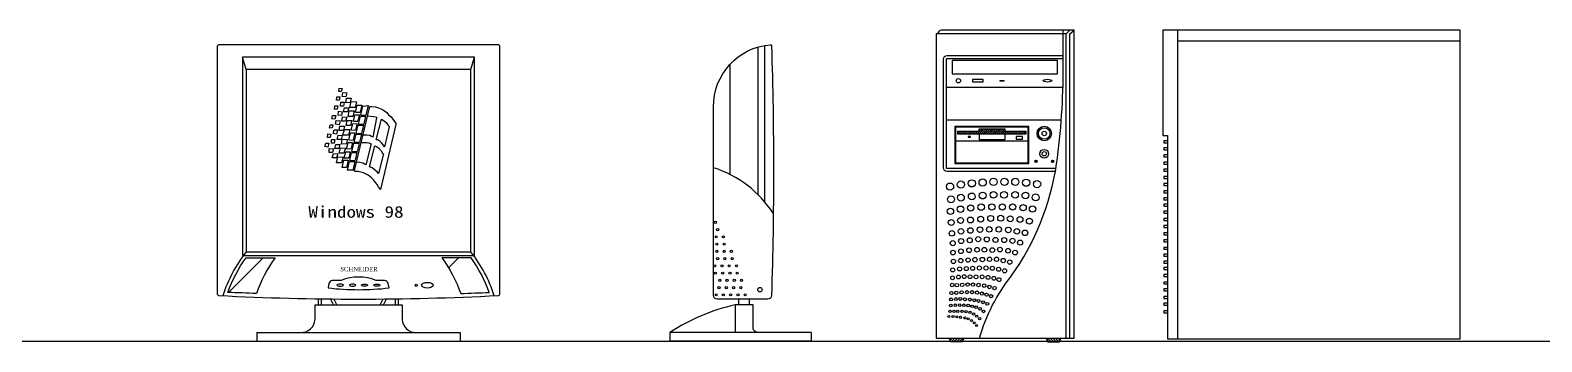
# Model space of a CAD drawing. Header units: inches. Extents: x 11.8 to 54.3, y 10.8 to 35.6.
# Drawn here: x 18.157 to 20.241, y 31.497 to 31.927 of the extents above; entities that cross this region are included whole.
import ezdxf

# ---------------------------------------------------------------- set-up
doc = ezdxf.new("R2010")
doc.units = ezdxf.units.IN
doc.header["$MEASUREMENT"] = 0
for name, color, linetype in [('02', 2, 'Continuous'), ('1', 1, 'Continuous'), ('8', 8, 'Continuous')]:
    doc.layers.add(name, color=color, linetype=linetype)
doc.styles.add('STYLE1', font='SimSun.ttf')
doc.styles.add('STYLE4', font='dutcheb.ttf')
pattern_1 = [(44.99999999999999, (-20.03548503500881, 23.00402952049545), (-0.04490128060534576, 0.04490128060534576), [])]
pattern_2 = [(44.99999999999999, (-40.05122162840802, 34.91027538436093), (-0.0008838834764831843, 0.0008838834764831844), [])]

msp = doc.modelspace()

# ---------------------------------------------------------------- hatches: boundary and pattern name
at = {"layer": '8'}
h = msp.add_hatch(dxfattribs=at)
h.set_pattern_fill('ANSI31,_O', color=256, scale=0.015)
h.set_pattern_definition([(44.99999999999999, (-40.10012353185105, 33.46415450324922), (-0.001325825214724776, 0.001325825214724776), [])])
h.paths.add_polyline_path([(19.4651005243975, 31.7914873423134), (19.4651005243975, 31.78800514629902), (19.43577830962365, 31.78800514629902), (19.43577830962365, 31.78400514629821), (19.52977873923716, 31.78400514629821), (19.52977873923716, 31.78800514629902), (19.50045652434689, 31.78800514629902), (19.50045652434689, 31.7914873423134)])
h = msp.add_hatch(dxfattribs=at)
h.set_pattern_fill('ANSI31', color=256, scale=0.01, style=0)
h.set_pattern_definition(pattern_2)
edge = h.paths.add_edge_path()
edge.add_arc((19.54356587250711, 31.74652688935667), 0.0015, 0, 360)
h = msp.add_hatch(dxfattribs=at)
h.set_pattern_fill('ANSI31', color=256, scale=0.01, style=0)
h.set_pattern_definition(pattern_2)
h.paths.add_polyline_path([(19.56805837052868, 31.74652688935667, 1), (19.5650583705026, 31.74652688935667, 1)])
h = msp.add_hatch(dxfattribs=at)
h.set_pattern_fill('ANSI31,_O', color=256, scale=0.02)
h.set_pattern_definition(pattern_1)
edge = h.paths.add_edge_path()
edge.add_arc((18.64933250355218, 31.50111494245486), 0.1910951287544983, 144.0373740621399, 160.7939079606278)
edge.add_arc((18.60969088825313, 35.31545001256227), 3.75411304061207, 267.2489413729518, 267.85032115263016, ccw=False)
edge.add_arc((18.60992995127278, 31.50093975483047), 0.1916816973452685, 144.0998640370235, 160.2654397077588, ccw=False)
edge.add_line((18.45466006143012, 31.61333697190194), (18.49466006146737, 31.61333697190194))
h = msp.add_hatch(dxfattribs=at)
h.set_pattern_fill('ANSI31,_O', color=256, scale=0.02)
h.set_pattern_definition(pattern_1)
edge = h.paths.add_edge_path()
edge.add_arc((18.57004927489745, 31.50111494245486), 0.1910951287544983, 19.206092039372322, 35.96262593786008, ccw=False)
edge.add_arc((18.60969089019649, 35.31545001256227), 3.75411304061207, 272.1496788473698, 272.7510586270482)
edge.add_arc((18.60945182717684, 31.50093975483047), 0.1916816973452685, 19.73456029224125, 35.90013596297653)
edge.add_line((18.7647217170195, 31.61333697190194), (18.72472171698225, 31.61333697190194))
h = msp.add_hatch(dxfattribs=at)
h.set_pattern_fill('ANSI31,_O', color=256, scale=0.02)
h.set_pattern_definition([(44.99999999999999, (-40.2753202540009, 34.28570021077677), (-0.001767766952966368, 0.001767766952966368), [])])
h.paths.add_polyline_path([(19.4420673126913, 31.49740677143482), (19.44406731266988, 31.50240677143948), (19.42406731265125, 31.50240677143948), (19.42606731262983, 31.49740677143482)])
h = msp.add_hatch(dxfattribs=at)
h.set_pattern_fill('ANSI31,_O', color=256, scale=0.02)
h.set_pattern_definition([(135, (79.27745487928384, 34.28570021077677), (0.001767766952966368, 0.001767766952966368), [])])
h.paths.add_polyline_path([(19.56006731270806, 31.49740677143482), (19.55806731272948, 31.50240677143948), (19.57806731263169, 31.50240677143948), (19.57606731265311, 31.49740677143482)])

# ---------------------------------------------------------------- linework, layer by layer
at = {"layer": '02'}
for p, q in [((19.58506731273134, 31.92240677143773), (19.590067312736, 31.92740677144239)), ((19.590067312736, 31.92240677143773), (19.59606731267174, 31.92740677144239)), ((19.59606731267174, 31.50240677143948), (19.59606731267174, 31.92740677144239)), ((19.73853532810223, 31.92740677144239), (19.73853532810223, 31.50149578768388)), ((19.15995234044728, 31.90396056482778), (19.15995234044728, 31.70096917918918)), ((19.16913288089906, 31.90612925247033), (19.16913288089906, 31.69119548864465)), ((19.40606731272762, 31.92240677143773), (19.40606731272762, 31.50240677143948)), ((19.58506731273134, 31.92240677143773), (19.40606731272762, 31.92240677143773)), ((19.58506731273134, 31.50240677143948), (19.58506731273134, 31.92240677143773)), ((19.590067312736, 31.50240677143948), (19.590067312736, 31.92240677143773)), ((20.1285353281162, 31.91240677144297), (19.73853532810223, 31.91240677144297)), ((18.45469088925508, 31.87333697191125), (18.44969088925042, 31.8903369719038)), ((18.76469088919454, 31.87333697191125), (18.7696908891992, 31.8903369719038)), ((19.12142635838588, 31.87993160719553), (19.12142635838588, 31.72846907414997)), ((18.58265570903656, 31.84300529138919), (18.58286570015823, 31.84762333286845)), ((18.58580607749515, 31.8425854397784), (18.58265570903656, 31.84300529138919)), ((18.58286570015823, 31.84762333286845), (18.58706632539158, 31.84699362069578)), ((18.58706632539158, 31.84699362069578), (18.58580607749515, 31.8425854397784)), ((18.58727631651324, 31.83586827073223), (18.58811648169992, 31.84132595019683)), ((18.58811648169992, 31.84132595019683), (18.59357725447969, 31.8411160896204)), ((18.59357725447969, 31.8411160896204), (18.59231710704968, 31.83544841912144)), ((19.58006731272669, 31.84840677144448), (19.42006731269409, 31.84840677144448)), ((18.57656476207537, 31.81844553806796), (18.57698484478512, 31.82285371899989)), ((18.57698484478512, 31.82285371899989), (18.58097547901322, 31.82285371899989)), ((18.57950524011155, 31.83104030342575), (18.57992532270488, 31.83544841912144)), ((18.58286570015823, 31.83083037762763), (18.57950524011155, 31.83104030342575)), ((18.57992532270488, 31.83544841912144), (18.5837058653449, 31.83544841912144)), ((18.58097547901322, 31.82285371899989), (18.58013531371013, 31.81844553806796)), ((18.5837058653449, 31.83544841912144), (18.58286570015823, 31.83083037762763)), ((18.58475602176965, 31.82264379318722), (18.58538609536824, 31.82810153790261)), ((18.58895654642017, 31.82264379318722), (18.58475602176965, 31.82264379318722)), ((18.58538609536824, 31.82810153790261), (18.59000670284492, 31.82810153790261)), ((18.59231710704968, 31.83544841912144), (18.58727631651324, 31.83586827073223)), ((18.59000670284492, 31.82810153790261), (18.58895654642017, 31.82264379318722)), ((18.58916663812467, 31.81466713455948), (18.59042678543826, 31.8203347398222)), ((18.59042678543826, 31.8203347398222), (18.59651763181661, 31.8203347398222)), ((18.5921070154616, 31.82705197411915), (18.59315717176993, 31.83355921736721)), ((18.59819786183995, 31.8274717604937), (18.5921070154616, 31.82705197411915)), ((18.59315717176993, 31.83355921736721), (18.59945810973638, 31.83355921736721)), ((18.59651763181661, 31.8203347398222), (18.59462741078802, 31.81466713455948)), ((18.59780060864047, 31.82059391795984), (18.59969274062657, 31.8289147557508)), ((18.60518006389954, 31.82078303383524), (18.59780060864047, 31.82059391795984)), ((18.59945810973638, 31.83355921736721), (18.59819786183995, 31.8274717604937)), ((18.59969274062657, 31.8289147557508), (18.60707219576922, 31.82834740811004)), ((18.60401410135434, 31.73365090088837), (18.62538994200056, 31.82232204661623)), ((18.60707219576922, 31.82834740811004), (18.60518006389954, 31.82078303383524)), ((18.6055160732101, 31.81433144326648), (18.60788078190287, 31.82399787333189)), ((18.60788078190287, 31.82399787333189), (18.61418493817088, 31.82399787333189)), ((18.61418493817088, 31.82399787333189), (18.61176808286452, 31.81420647003607)), ((18.61278561086853, 31.8107648432625), (18.6156726763909, 31.82267895479081)), ((18.6156726763909, 31.82267895479081), (18.6195801389729, 31.82313840395282)), ((18.6195801389729, 31.82313840395282), (18.62307635243976, 31.82372076548846)), ((18.62307635243976, 31.82372076548846), (18.61985442592756, 31.8102517153594)), ((18.62371740493451, 31.82382754509954), (18.62371740493451, 31.82382754509954)), ((18.62538994200056, 31.82232204661623), (18.62814808570308, 31.82232204661623)), ((18.62814808570308, 31.82232204661623), (18.63297486250282, 31.82186259743967)), ((18.63297486250282, 31.82186259743967), (18.63596291028422, 31.82071400713094)), ((18.63596291028422, 31.82071400713094), (18.64055978300509, 31.81887627569004)), ((18.57278421943535, 31.80522112577374), (18.57383437574369, 31.80983916726755)), ((18.57719493637321, 31.80480127416295), (18.57278421943535, 31.80522112577374)), ((18.57383437574369, 31.80983916726755), (18.57824499209871, 31.80962924145488)), ((18.58013531371013, 31.81844553806796), (18.57656476207537, 31.81844553806796)), ((18.57824499209871, 31.80962924145488), (18.57719493637321, 31.80480127416295)), ((18.57803500109346, 31.797664253506), (18.57866507480846, 31.8027021466106)), ((18.57866507480846, 31.8027021466106), (18.5843359390599, 31.80249222079793)), ((18.58139546114014, 31.81025901886379), (18.58202553485514, 31.81550677253027)), ((18.58601616908324, 31.80983916726755), (18.58139546114014, 31.81025901886379)), ((18.58202553485514, 31.81550677253027), (18.58706632539158, 31.8148770603576)), ((18.5843359390599, 31.80249222079793), (18.58307569116348, 31.79703454133333)), ((18.58706632539158, 31.8148770603576), (18.58601616908324, 31.80983916726755)), ((18.58664624279824, 31.80186250862526), (18.58769639910658, 31.80774003970064)), ((18.59168693286826, 31.80165258282714), (18.58664624279824, 31.80186250862526)), ((18.58769639910658, 31.80774003970064), (18.5933671628916, 31.80753011390253)), ((18.59462741078802, 31.81466713455948), (18.58916663812467, 31.81466713455948)), ((18.5933671628916, 31.80753011390253), (18.59168693286826, 31.80165258282714)), ((18.59252709817135, 31.79577505175176), (18.59378724548494, 31.80291207240871)), ((18.59378724548494, 31.80291207240871), (18.60050826616113, 31.80291207240871)), ((18.59546747550828, 31.80815989131143), (18.59693771452637, 31.81592662414105)), ((18.60176841347472, 31.80836975187331), (18.59546747550828, 31.80815989131143)), ((18.59693771452637, 31.81592662414105), (18.60365863450331, 31.81592662414105)), ((18.60050826616113, 31.80291207240871), (18.59861794443329, 31.79577505175176)), ((18.60365863450331, 31.81592662414105), (18.60176841347472, 31.80836975187331)), ((18.60251436234445, 31.8020610835657), (18.60462955994059, 31.81070756424661)), ((18.60251436234445, 31.8020610835657), (18.60877018366934, 31.8020610835657)), ((18.60462955994059, 31.81070756424661), (18.61084430714597, 31.81046397807868)), ((18.6055160732101, 31.81433144326648), (18.61176808286452, 31.81420647003607)), ((18.61084430714597, 31.81046397807868), (18.60877018366934, 31.8020610835657)), ((18.60963724580121, 31.79777242202463), (18.61233948814676, 31.80892381991644)), ((18.61233948814676, 31.80892381991644), (18.61949409571004, 31.8087453785257)), ((18.61278561086853, 31.8107648432625), (18.61985442592756, 31.8102517153594)), ((18.61949409571004, 31.8087453785257), (18.61688839111936, 31.79785240290139)), ((18.62224124328693, 31.80926063166326), (18.63090622952202, 31.80853896291147)), ((18.63458378814154, 31.80647147426417), (18.62929730399971, 31.77959451322304)), ((18.63090622952202, 31.80853896291147), (18.63481369210401, 31.8076200645729)), ((18.63412408068304, 31.77614874229685), (18.64147919780568, 31.80463374282327)), ((18.63481369210401, 31.8076200645729), (18.63458378814154, 31.80647147426417)), ((18.64055978300509, 31.81887627569004), (18.644007538245, 31.81703854424914)), ((18.64147919780568, 31.80463374282327), (18.64492695292917, 31.80233656220581)), ((18.644007538245, 31.81703854424914), (18.6486045115487, 31.81382246527856)), ((18.64492695292917, 31.80233656220581), (18.64768509674811, 31.79980968961818)), ((18.64768509674811, 31.79980968961818), (18.64952382576645, 31.79728281703056)), ((18.6486045115487, 31.81382246527856), (18.6511328518716, 31.81083614352893)), ((18.6511328518716, 31.81083614352893), (18.65481030990829, 31.8078498217793)), ((18.65481030990829, 31.8078498217793), (18.6568789428891, 31.80486350001511)), ((18.6568789428891, 31.80486350001511), (18.65940728321199, 31.80141772908892)), ((18.65940728321199, 31.80141772908892), (18.66101620885071, 31.79843140733929)), ((19.57852112726302, 31.80340677144623), (19.42006731269409, 31.80340677144623)), ((18.56690346464508, 31.77940194810718), (18.56753353836008, 31.78422991541366)), ((18.57047391569701, 31.77940194810718), (18.56690346464508, 31.77940194810718)), ((18.56753353836008, 31.78422991541366), (18.57152407212176, 31.78401998960099)), ((18.56942375938867, 31.79241649983951), (18.57047391569701, 31.79703454133333)), ((18.57341439373319, 31.79283628621407), (18.56942375938867, 31.79241649983951)), ((18.57047391569701, 31.79703454133333), (18.57446444945869, 31.79682461553521)), ((18.57152407212176, 31.78401998960099), (18.57047391569701, 31.77940194810718)), ((18.57446444945869, 31.79682461553521), (18.57341439373319, 31.79283628621407)), ((18.57488453216844, 31.78485962758633), (18.57614478006487, 31.78968759487826)), ((18.57929514852346, 31.78401998960099), (18.57488453216844, 31.78485962758633)), ((18.57614478006487, 31.78968759487826), (18.58076538742514, 31.78968759487826)), ((18.58307569116348, 31.79703454133333), (18.57803500109346, 31.797664253506)), ((18.58076538742514, 31.78968759487826), (18.57929514852346, 31.78401998960099)), ((18.5803453048318, 31.77646318256948), (18.58139546114014, 31.78234071364487)), ((18.58139546114014, 31.78234071364487), (18.58706632539158, 31.78213078784675)), ((18.58286570015823, 31.78905788270559), (18.5837058653449, 31.79493541378097)), ((18.58874655541492, 31.78905788270559), (18.58286570015823, 31.78905788270559)), ((18.5837058653449, 31.79493541378097), (18.59042678543826, 31.79493541378097)), ((18.58706632539158, 31.78213078784675), (18.5855960864899, 31.77667304314592)), ((18.58790639011183, 31.7825505742213), (18.59042678543826, 31.79031737228716)), ((18.59588755810161, 31.78276050001942), (18.58790639011183, 31.7825505742213)), ((18.59042678543826, 31.79493541378097), (18.58874655541492, 31.78905788270559)), ((18.59042678543826, 31.79031737228716), (18.59756778812495, 31.79031737228716)), ((18.59861794443329, 31.79577505175176), (18.59252709817135, 31.79577505175176)), ((18.59756778812495, 31.79031737228716), (18.59588755810161, 31.78276050001942)), ((18.59611971039319, 31.7759210965297), (18.5985308235138, 31.78577721764951)), ((18.5985308235138, 31.78577721764951), (18.60471685175778, 31.78563982430124)), ((18.59949963042506, 31.78973749600037), (18.60167113240802, 31.79861413758691)), ((18.59949963042506, 31.78973749600037), (18.60569997135078, 31.78962273550779)), ((18.60167113240802, 31.79861413758691), (18.60785578497213, 31.79835658139119)), ((18.60471685175778, 31.78563982430124), (18.60226181432133, 31.77569373354991)), ((18.60359377172769, 31.77283269604878), (18.60632033463095, 31.78408445767046)), ((18.60785578497213, 31.79835658139119), (18.60569997135078, 31.78962273550779)), ((18.60632033463095, 31.78408445767046), (18.61354947628913, 31.78389429039008)), ((18.60659837667824, 31.78523185968434), (18.60932620420114, 31.79648884042318)), ((18.60659837667824, 31.78523185968434), (18.61382512728212, 31.78504663097474)), ((18.60923697406885, 31.79649106966017), (18.61651922719081, 31.79630913743959)), ((18.60963724580121, 31.79777242202463), (18.61688839111936, 31.79785240290139)), ((18.61354947628913, 31.78389429039008), (18.61094739535817, 31.77301646348415)), ((18.61651922719081, 31.79630913743959), (18.61382512728212, 31.78504663097474)), ((18.61780492091545, 31.78235114301706), (18.61577847102651, 31.78245179506403)), ((18.62102287265931, 31.78235114301706), (18.61780492091545, 31.78235114301706)), ((18.61833263284986, 31.79626383320929), (18.61843092067626, 31.79626137769001)), ((18.62516003803809, 31.7818916938405), (18.62102287265931, 31.78235114301706)), ((18.62745857498136, 31.78074310353177), (18.62516003803809, 31.7818916938405)), ((18.62929730399971, 31.77959451322304), (18.62745857498136, 31.78074310353177)), ((18.66124611281318, 31.79728281703056), (18.63987027228338, 31.70769277296413)), ((18.65182236270973, 31.79383704610437), (18.6456164637673, 31.766500570665)), ((18.64952382576645, 31.79728281703056), (18.65136265536764, 31.79521532838326)), ((18.65136265536764, 31.79521532838326), (18.65182236270973, 31.79383704610437)), ((18.66101620885071, 31.79843140733929), (18.66124611281318, 31.79728281703056)), ((19.4651005243975, 31.78400514629821), (19.4651005243975, 31.77600514631113)), ((19.50045652434689, 31.78400514629821), (19.50045652434689, 31.77600514631113)), ((18.56333291301032, 31.76680718274939), (18.56480315202841, 31.77163515004132)), ((18.567323446772, 31.76617747057672), (18.56333291301032, 31.76680718274939)), ((18.56480315202841, 31.77163515004132), (18.56879368579009, 31.77142528947943)), ((18.56879368579009, 31.77142528947943), (18.567323446772, 31.76617747057672)), ((18.56900367679534, 31.75862066354521), (18.56921376838342, 31.76407834302436)), ((18.57362438473844, 31.75841073774709), (18.56900367679534, 31.75862066354521)), ((18.56921376838342, 31.76407834302436), (18.57509462375653, 31.76386841721169)), ((18.57236423742485, 31.77667304314592), (18.57719493637321, 31.77646318256948)), ((18.5725742284301, 31.77142528947943), (18.57236423742485, 31.77667304314592)), ((18.57614478006487, 31.77142528947943), (18.5725742284301, 31.77142528947943)), ((18.57509462375653, 31.76386841721169), (18.57362438473844, 31.75841073774709)), ((18.57719493637321, 31.77646318256948), (18.57614478006487, 31.77142528947943)), ((18.57698484478512, 31.76407834302436), (18.57824499209871, 31.76974594828708)), ((18.58244561744847, 31.76407834302436), (18.57698484478512, 31.76407834302436)), ((18.57824499209871, 31.76974594828708), (18.58391585646656, 31.7695360877252)), ((18.5855960864899, 31.77667304314592), (18.5803453048318, 31.77646318256948)), ((18.58391585646656, 31.7695360877252), (18.58244561744847, 31.76407834302436)), ((18.58286570015823, 31.75778096033819), (18.58475602176965, 31.76512790679326)), ((18.58958662013517, 31.75757109977631), (18.58286570015823, 31.75778096033819)), ((18.58475602176965, 31.76512790679326), (18.5914769417466, 31.76470805519703)), ((18.58601616908324, 31.77016579989786), (18.58727631651324, 31.77688296894403)), ((18.59294718076469, 31.77037572569598), (18.58601616908324, 31.77016579989786)), ((18.58727631651324, 31.77688296894403), (18.59420732807827, 31.77667304314592)), ((18.5914769417466, 31.76470805519703), (18.58958662013517, 31.75757109977631)), ((18.59006277393543, 31.75116161932156), (18.59215164816466, 31.75970049630187)), ((18.59215164816466, 31.75970049630187), (18.59831413303961, 31.75970049630187)), ((18.59420732807827, 31.77667304314592), (18.59294718076469, 31.77037572569598)), ((18.593176361788, 31.76388930922176), (18.59525119854131, 31.77237080364931)), ((18.593176361788, 31.76388930922176), (18.59937489524943, 31.76399796079123)), ((18.59525119854131, 31.77237080364931), (18.60144160085817, 31.77237080364931)), ((18.59611971039319, 31.7759210965297), (18.60226181432133, 31.77569373354991)), ((18.59831413303961, 31.75970049630187), (18.59617797952139, 31.75104629949702)), ((18.5974748611077, 31.74758166405), (18.60014186791138, 31.7585876547083)), ((18.60144160085817, 31.77237080364931), (18.59937489524943, 31.76399796079123)), ((18.60014186791138, 31.7585876547083), (18.60749588549131, 31.7585876547083)), ((18.60047585764893, 31.7599659369872), (18.60325778581661, 31.7714461761635)), ((18.60047585764893, 31.7599659369872), (18.60782558381085, 31.7599659369872)), ((18.60325778581661, 31.7714461761635), (18.61052831766189, 31.77126453678566)), ((18.60359377172769, 31.77283269604878), (18.61094739535817, 31.77301646348415)), ((18.60749588549131, 31.7585876547083), (18.60495031686493, 31.74794607357681)), ((18.61052831766189, 31.77126453678566), (18.60782558381085, 31.7599659369872)), ((18.6133494297135, 31.77237565901224), (18.61734531403978, 31.77247327941505)), ((18.61734531403978, 31.77247327941505), (18.62102287265931, 31.77224352220865)), ((18.6272286710189, 31.77063548272336), (18.61987355389626, 31.74169103304949)), ((18.62102287265931, 31.77224352220865), (18.62378101636184, 31.77178407303209)), ((18.62378101636184, 31.77178407303209), (18.6267689635604, 31.77063548272336)), ((18.62470033057959, 31.7387047112853), (18.6322853516647, 31.76787891818013)), ((18.6267689635604, 31.77063548272336), (18.6272286710189, 31.77063548272336)), ((18.6322853516647, 31.76787891818013), (18.6343539846455, 31.7667303278714)), ((18.63642261762631, 31.77591905034124), (18.63412408068304, 31.77614874229685)), ((18.6343539846455, 31.7667303278714), (18.63734193184407, 31.76489253117971)), ((18.63918076144525, 31.77408125364955), (18.63642261762631, 31.77591905034124)), ((18.63734193184407, 31.76489253117971), (18.64078968708397, 31.76098737632774)), ((18.64124939442606, 31.77178407303209), (18.63918076144525, 31.77408125364955)), ((18.64078968708397, 31.76098737632774), (18.64285831994836, 31.75777129737171)), ((18.644007538245, 31.76879775128246), (18.64124939442606, 31.77178407303209)), ((18.64285831994836, 31.75777129737171), (18.64423734162462, 31.75662270706298)), ((18.6456164637673, 31.766500570665), (18.644007538245, 31.76879775128246)), ((19.43277830959757, 31.77452295030444), (19.53277873914682, 31.77452295030444)), ((19.50045652434689, 31.77600514631113), (19.4651005243975, 31.77600514631113)), ((18.57341439373319, 31.75127371709014), (18.57509462375653, 31.75715124816552)), ((18.57950524011155, 31.75148364288826), (18.57341439373319, 31.75127371709014)), ((18.57509462375653, 31.75715124816552), (18.58097547901322, 31.75694132236741)), ((18.57929514852346, 31.74455654804397), (18.58097547901322, 31.75253320667171)), ((18.58622616008849, 31.74455654804397), (18.57929514852346, 31.74455654804397)), ((18.58097547901322, 31.75694132236741), (18.57950524011155, 31.75148364288826)), ((18.58097547901322, 31.75253320667171), (18.58832647282158, 31.75232328087359)), ((18.58832647282158, 31.75232328087359), (18.58622616008849, 31.74455654804397)), ((18.58687775585328, 31.73814193830104), (18.58931452714366, 31.74810294469271)), ((18.59299273920239, 31.73814193830104), (18.58687775585328, 31.73814193830104)), ((18.58931452714366, 31.74810294469271), (18.59539785902941, 31.74788579787046)), ((18.59006277393543, 31.75116161932156), (18.59617797952139, 31.75104629949702)), ((18.59539785902941, 31.74788579787046), (18.59299273920239, 31.73814193830104)), ((18.59429693632753, 31.73446725822496), (18.59719210796517, 31.74641482096841)), ((18.59719210796517, 31.74641482096841), (18.60454218069551, 31.74623988722952)), ((18.5974748611077, 31.74758166405), (18.60495031686493, 31.74794607357681)), ((18.60454218069551, 31.74623988722952), (18.60161614991718, 31.7340078090484)), ((18.60678686623921, 31.74515286892629), (18.60746185659425, 31.74513680397568)), ((18.60700214913574, 31.74513680397568), (18.60789492880919, 31.74508984701161)), ((18.61136921847698, 31.74490711200552), (18.60700214913574, 31.74513680397568)), ((18.6159661918971, 31.74375852169679), (18.61136921847698, 31.74490711200552)), ((18.61803482487791, 31.74260993138806), (18.6159661918971, 31.74375852169679)), ((18.61987355389626, 31.74169103304949), (18.61803482487791, 31.74260993138806)), ((18.62860779316158, 31.73732642902096), (18.62470033057959, 31.7387047112853)), ((18.63136593698052, 31.73525894035911), (18.62860779316158, 31.73732642902096)), ((18.64423734162462, 31.75662270706298), (18.63711212846444, 31.72974568078562)), ((18.60163373305456, 31.73408131459938), (18.59429693632753, 31.73446725822496)), ((18.60470371277531, 31.73250231057964), (18.60401410135434, 31.73365090088837)), ((18.60907078211655, 31.73250231057964), (18.60470371277531, 31.73250231057964)), ((18.61274834073608, 31.73158347747731), (18.60907078211655, 31.73250231057964)), ((18.61642589923919, 31.73043488716858), (18.61274834073608, 31.73158347747731)), ((18.61918404305813, 31.72905653965345), (18.61642589923919, 31.73043488716858)), ((18.62286160156124, 31.727218808198), (18.61918404305813, 31.72905653965345)), ((18.62768837836099, 31.72377303727181), (18.62286160156124, 31.727218808198)), ((18.63067642614239, 31.72055695831578), (18.62768837836099, 31.72377303727181)), ((18.63320476646529, 31.71711125262582), (18.63067642614239, 31.72055695831578)), ((18.63550320282572, 31.73204286140308), (18.63136593698052, 31.73525894035911)), ((18.63550320282572, 31.71435462284635), (18.63320476646529, 31.71711125262582)), ((18.63711212846444, 31.72974568078562), (18.63550320282572, 31.73204286140308)), ((18.63711212846444, 31.71136830108217), (18.63550320282572, 31.71435462284635)), ((18.63987027228338, 31.70769277296413), (18.63711212846444, 31.71136830108217)), ((18.5546908892318, 31.54833697189961), (18.5546908892318, 31.55673934899015)), ((18.55869088918896, 31.54833697189961), (18.55869088918896, 31.55668294709094)), ((18.57521875322324, 31.54833697189961), (18.57111980920651, 31.55653485999128)), ((18.57969088925508, 31.54833697189961), (18.57561365809285, 31.55649143407855)), ((18.63969088919454, 31.54833697189961), (18.64376812035677, 31.55649143407855)), ((18.64416302522638, 31.54833697189961), (18.64826196924311, 31.55653485999128)), ((18.66069088926067, 31.54833697189961), (18.66069088926067, 31.55668294709094)), ((18.66469088921783, 31.54833697189961), (18.66469088921783, 31.55673934899015)), ((19.13380311339622, 31.54833697189961), (19.13380311339622, 31.55633697190124)), ((19.14880311341019, 31.54833697189961), (19.14880311341019, 31.55633697190124)), ((19.12880311339156, 31.54833697189961), (19.12880311339156, 31.51033697189915)), ((18.46969088926905, 31.51033697189915), (18.74969088918057, 31.51033697189915)), ((18.46969088926905, 31.51033697189915), (18.46969088926905, 31.49833697191125)), ((18.74969088918057, 31.51033697189915), (18.74969088918057, 31.49833697191125)), ((19.03880311342416, 31.51033697189915), (19.03880311342416, 31.49833697191125)), ((19.23380311337293, 31.51033697189915), (19.03880311342416, 31.51033697189915)), ((19.23380311337293, 31.51033697189915), (19.23380311337293, 31.49833697191125)), ((18.46969088926905, 31.49833697191125), (18.74969088918057, 31.49833697191125)), ((19.23380311337293, 31.49833697191125), (19.03880311342416, 31.49833697191125)), ((19.40606731272762, 31.50240677143948), (19.59606731267174, 31.50240677143948))]:
    msp.add_line(p, q, dxfattribs=at)
for points in [[(19.59606731267174, 31.92740677144239), (19.41298793678631, 31.92740677144239, 0.3558142820101673), (19.4080673127062, 31.92240677143773, 0.1650592607054393)], [(19.46572520889801, 31.50240677143948, -0.0978936383073281), (19.50942901432042, 31.58794275173487, 0.1184138350030664), (19.57207503394217, 31.74308261602628, 0.0360452401265323), (19.58106731265777, 31.87740677143948), (19.58106731265777, 31.92740677144239)], [(19.17902393700549, 31.9062334573383, -0.0158488087355948), (19.17902393700549, 31.5613369719059, -0.4142135623730951), (19.17402393700083, 31.55633697190124), (19.10402393705205, 31.55633697190124, -0.4142135623730685), (19.0990239370474, 31.5613369719059), (19.0990239370474, 31.8212131900501, -0.3972268104032951), (19.17792119938874, 31.90722816584376)], [(19.57031759716098, 31.7324067714354), (19.42106731262517, 31.7324067714354, -0.4142135623731084), (19.41606731273693, 31.73740677144006), (19.41606731273693, 31.88740677143424, -0.4142135623730693), (19.42106731262517, 31.8924067714389), (19.58106731265777, 31.8924067714389)], [(19.57101489711546, 31.73640677143622), (19.42106731262517, 31.73640677143622, -0.4142135623729619), (19.42006731269409, 31.73740677144006), (19.42006731269409, 31.88740677143424, -0.4142135623730951), (19.42106731262517, 31.88840677143808), (19.58106731265777, 31.88840677143808)], [(18.52969088920851, 31.51033697189915, 0.4194427182360527), (18.54969088922714, 31.52833697191009), (18.54969088922714, 31.54833697189961), (18.66969088922248, 31.54833697189961)], [(18.66969088922248, 31.54833697189961), (18.66969088922248, 31.52833697191009, 0.4194427182360526), (18.68969088924111, 31.51033697189915)], [(19.1598612686246, 31.51033697189915, -0.4408534682603041), (19.15380311341484, 31.51808486493165), (19.15380311341484, 31.54833697189961), (19.12880311339156, 31.54833697189961)]]:
    msp.add_lwpolyline(points, format="xyb", dxfattribs=at)
for points in [[(19.7247838211804, 31.50149578768388), (20.1285353281162, 31.50149578768388), (20.1285353281162, 31.92740677144239), (19.71853532820002, 31.92740677144239), (19.71853532820002, 31.7821447837333), (19.7247838211804, 31.7821447837333)], [(18.44969088925042, 31.61633697191347), (18.7696908891992, 31.61633697191347), (18.7696908891992, 31.8903369719038), (18.44969088925042, 31.8903369719038)], [(19.57306731262704, 31.86740677144472), (19.57306731262704, 31.88540677144111), (19.42806731272482, 31.88540677144111), (19.42806731272482, 31.86740677144472)], [(18.45469088925508, 31.62133697190357), (18.76469088919454, 31.62133697190357), (18.76469088919454, 31.87333697191125), (18.45469088925508, 31.87333697191125)], [(19.45588352848769, 31.85627424869663), (19.47088352850166, 31.85627424869663), (19.47088352850166, 31.85927424869361), (19.45588352848769, 31.85927424869361)], [(19.43177830955007, 31.74352295030176), (19.53377873919432, 31.74352295030176), (19.53377873919432, 31.79448734231037), (19.43177830955007, 31.79448734231037)], [(19.43277830959757, 31.7445229503056), (19.53277873914682, 31.7445229503056), (19.53277873914682, 31.79348734230653), (19.43277830959757, 31.79348734230653)], [(19.50045652434689, 31.78800514629902), (19.52977873923716, 31.78800514629902), (19.52977873923716, 31.78400514629821), (19.43577830962365, 31.78400514629821), (19.43577830962365, 31.78800514629902), (19.4651005243975, 31.78800514629902), (19.4651005243975, 31.7914873423134), (19.50045652434689, 31.7914873423134)], [(19.4501048466516, 31.77970452599321), (19.45314374452916, 31.77970452599321), (19.45314374452916, 31.78085399443726), (19.4501048466516, 31.78085399443726)], [(19.51640218010632, 31.77695064290229), (19.52506579555099, 31.77695064290229), (19.52506579555099, 31.78049134183594), (19.51640218010632, 31.78049134183594)]]:
    msp.add_lwpolyline(points, close=True, dxfattribs=at)
for points in [[(18.41469088921783, 31.5642467309509, 0.4053642552298068), (18.41759998016984, 31.5612481086856, 0.0255667319257303), (18.80178179827978, 31.5612481086856, 0.4053642552305101), (18.8046908892318, 31.5642467309509), (18.8046908892318, 31.90433697189938, 0.4142135623730951), (18.80169088920572, 31.9073369719109), (18.4176908892439, 31.9073369719109, 0.4142135623730951), (18.41469088921783, 31.90433697189938)], [(18.49466006146737, 31.61333697190194, 0.0732447328272385), (18.46887346255587, 31.56397894452594, -0.0026240203251006), (18.42950628724408, 31.56566358781047, -0.0706528415583127), (18.45466006143012, 31.61333697190194)], [(18.72472171698225, 31.61333697190194, -0.0732447328272385), (18.75050831589376, 31.56397894452594, 0.0026240203251006), (18.78987549120554, 31.56566358781047, 0.0706528415583127), (18.7647217170195, 31.61333697190194)], [(18.57378990869963, 31.58179874910193, 0.3575107650276718), (18.5688870053598, 31.57777932977397), (18.56769088926719, 31.57179874909262, 0.05872937607767), (18.65169088918244, 31.57179874909262), (18.65049477308982, 31.57777932977397, 0.3575107650276829), (18.64559186975, 31.58179874910193), (18.63567165137262, 31.58179874910193, -0.0953501994228973), (18.63381588264362, 31.58215589195525, 0.1924500897307575), (18.585565895806, 31.58215589195525, -0.0953501994228887), (18.583710127077, 31.58179874910193)]]:
    msp.add_lwpolyline(points, format="xyb", close=True, dxfattribs=at)
for points in [[(19.7247838211804, 31.77462403560558), (19.71985752557864, 31.77462403560558), (19.71985752557864, 31.77189732773614), (19.7247838211804, 31.77189732773614)], [(19.7247838211804, 31.76505975008977), (19.71985752557864, 31.76505975008977), (19.71985752557864, 31.76233304222033), (19.7247838211804, 31.76233304222033)], [(19.7247838211804, 31.75549546457396), (19.71985752557864, 31.75549546457396), (19.71985752557864, 31.75276875671907), (19.7247838211804, 31.75276875671907)], [(19.7247838211804, 31.74524800857681), (19.71985752557864, 31.74524800857681), (19.71985752557864, 31.74252130072191), (19.7247838211804, 31.74252130072191)], [(19.7247838211804, 31.73568372307555), (19.71985752557864, 31.73568372307555), (19.71985752557864, 31.73295701520611), (19.7247838211804, 31.73295701520611)], [(19.7247838211804, 31.72543626707839), (19.71985752557864, 31.72543626707839), (19.71985752557864, 31.72270955920895), (19.7247838211804, 31.72270955920895)], [(19.7247838211804, 31.71587198156258), (19.71985752557864, 31.71587198156258), (19.71985752557864, 31.71314527370769), (19.7247838211804, 31.71314527370769)], [(19.7247838211804, 31.70562452556542), (19.71985752557864, 31.70562452556542), (19.71985752557864, 31.70289781771053), (19.7247838211804, 31.70289781771053)], [(19.7247838211804, 31.69606024004961), (19.71985752557864, 31.69606024004961), (19.71985752557864, 31.69333353219472), (19.7247838211804, 31.69333353219472)], [(19.7247838211804, 31.6871790744036), (19.71985752557864, 31.6871790744036), (19.71985752557864, 31.68445236653416), (19.7247838211804, 31.68445236653416)], [(19.7247838211804, 31.67761478888779), (19.71985752557864, 31.67761478888779), (19.71985752557864, 31.67488808101835), (19.7247838211804, 31.67488808101835)], [(19.7247838211804, 31.66736733289063), (19.71985752557864, 31.66736733289063), (19.71985752557864, 31.66464062503574), (19.7247838211804, 31.66464062503574)], [(19.7247838211804, 31.65780304737482), (19.71985752557864, 31.65780304737482), (19.71985752557864, 31.65507633951993), (19.7247838211804, 31.65507633951993)], [(19.7247838211804, 31.64755559137766), (19.71985752557864, 31.64755559137766), (19.71985752557864, 31.64482888352277), (19.7247838211804, 31.64482888352277)], [(19.7247838211804, 31.63799130587641), (19.71985752557864, 31.63799130587641), (19.71985752557864, 31.63526459800697), (19.7247838211804, 31.63526459800697)], [(19.7247838211804, 31.62774384987925), (19.71985752557864, 31.62774384987925), (19.71985752557864, 31.62501714200981), (19.7247838211804, 31.62501714200981)], [(19.7247838211804, 31.61817956436344), (19.71985752557864, 31.61817956436344), (19.71985752557864, 31.61545285650855), (19.7247838211804, 31.61545285650855)], [(19.7247838211804, 31.60861522822152), (19.71985752557864, 31.60861522822152), (19.71985752557864, 31.60588852036663), (19.7247838211804, 31.60588852036663)], [(19.7247838211804, 31.5997340625755), (19.71985752557864, 31.5997340625755), (19.71985752557864, 31.59700735470606), (19.7247838211804, 31.59700735470606)], [(19.7247838211804, 31.5901697770597), (19.71985752557864, 31.5901697770597), (19.71985752557864, 31.58744306919025), (19.7247838211804, 31.58744306919025)], [(19.7247838211804, 31.57992232106254), (19.71985752557864, 31.57992232106254), (19.71985752557864, 31.57719561319309), (19.7247838211804, 31.57719561319309)], [(19.7247838211804, 31.57035803554673), (19.71985752557864, 31.57035803554673), (19.71985752557864, 31.56763132769184), (19.7247838211804, 31.56763132769184)], [(19.7247838211804, 31.56011057954957), (19.71985752557864, 31.56011057954957), (19.71985752557864, 31.55738387169468), (19.7247838211804, 31.55738387169468)], [(19.7247838211804, 31.55054629404831), (19.71985752557864, 31.55054629404831), (19.71985752557864, 31.54781958617887), (19.7247838211804, 31.54781958617887)], [(19.7247838211804, 31.54029883805115), (19.71985752557864, 31.54029883805115), (19.71985752557864, 31.53757213018171), (19.7247838211804, 31.53757213018171)], [(19.44406731266988, 31.50240677143948), (19.4420673126913, 31.49740677143482), (19.44406731266988, 31.50240677143948), (19.4420673126913, 31.49740677143482), (19.42606731262983, 31.49740677143482), (19.42406731265125, 31.50240677143948)], [(19.55806731272948, 31.50240677143948), (19.56006731270806, 31.49740677143482), (19.55806731272948, 31.50240677143948), (19.56006731270806, 31.49740677143482), (19.57606731265311, 31.49740677143482), (19.57806731263169, 31.50240677143948)]]:
    msp.add_lwpolyline(points, dxfattribs=at)
for centre, radius in [((19.43662950981868, 31.85766845793033), 0.003), ((19.55506212151137, 31.78486356481072), 0.01), ((19.55506212151137, 31.78486356481072), 0.008), ((19.55506212151137, 31.78486356481072), 0.003), ((19.55506212151137, 31.75693567580229), 0.006), ((19.55506212151137, 31.75693567580229), 0.003), ((19.54356587250711, 31.74652688935667), 0.0015), ((19.56655837051564, 31.74652688935667), 0.0015), ((19.42510830881999, 31.71150590627722), 0.005000000000000001), ((19.44010830883396, 31.71437180551503), 0.005000000000000001), ((19.45510830884793, 31.71604357930401), 0.005000000000000001), ((19.4701083088619, 31.71723770475283), 0.005000000000000001), ((19.48510830887587, 31.71819301064452), 0.005000000000000001), ((19.50010830888984, 31.71819301064452), 0.005000000000000001), ((19.51510830890381, 31.71819301064452), 0.005000000000000001), ((19.53010830891778, 31.7169988851957), 0.005000000000000001), ((19.54510830881533, 31.71508828262368), 0.005000000000000001), ((19.4263650980172, 31.69401717881474), 0.0047), ((19.44010830883396, 31.69637180550408), 0.0047), ((19.45510830884793, 31.69804357929307), 0.0047), ((19.4701083088619, 31.69923770475644), 0.0047), ((19.48510830887587, 31.70019301064813), 0.0047), ((19.49958235971623, 31.70019300142222), 0.0047), ((19.5148453342588, 31.70019301064813), 0.0047), ((19.52905644293402, 31.6992615876362), 0.0047), ((19.54322286675212, 31.69673635841091), 0.0047), ((19.4256827363604, 31.67750590627757), 0.0044), ((19.43956339129706, 31.68037180551537), 0.0044), ((19.45356339137995, 31.68204357930436), 0.0044), ((19.46806339131196, 31.68323770475318), 0.0044), ((19.48279092452482, 31.68350527784706), 0.0044), ((19.49726499154692, 31.68350526862114), 0.0044), ((19.51139319737901, 31.68350527784706), 0.0044), ((19.52583185528399, 31.68257385483512), 0.0044), ((19.5389084441447, 31.68073635840765), 0.0044), ((19.10167299086222, 31.66219987079885), 0.0015), ((19.10469241245643, 31.65219987078954), 0.0015), ((19.42677565481042, 31.66200590626896), 0.004099999999999999), ((19.43956339129706, 31.66487180550676), 0.004099999999999999), ((19.44023898899083, 31.64987180550734), 0.0038), ((19.45321919981849, 31.66551198471198), 0.004099999999999999), ((19.45322158644901, 31.65104357930168), 0.0038), ((19.46634701572818, 31.6522377047505), 0.0038), ((19.46737499200733, 31.66670611017535), 0.004099999999999999), ((19.47917925942217, 31.65250527785893), 0.0038), ((19.48110126858571, 31.66766141606704), 0.004099999999999999), ((19.49233761409757, 31.65250526863302), 0.0038), ((19.49498621761792, 31.66789563247503), 0.004099999999999999), ((19.50541473823593, 31.65176265779801), 0.0038), ((19.50811316681554, 31.66715302164003), 0.004099999999999999), ((19.51718323448201, 31.64979964020231), 0.0038), ((19.52155058415135, 31.66622159862809), 0.004099999999999999), ((19.53451221649063, 31.66389744127728), 0.004099999999999999), ((19.10269241236144, 31.64219987079478), 0.0015), ((19.10369241240894, 31.63219987080002), 0.0015), ((19.11269241237075, 31.64219987079478), 0.0015), ((19.11369241241825, 31.63219987080002), 0.0015), ((19.42770375000307, 31.64700590626954), 0.0038), ((19.42878222014749, 31.63350590626861), 0.003500000000000001), ((19.44046351014164, 31.63637180550641), 0.003500000000000001), ((19.45235704750282, 31.63754357930075), 0.003500000000000001), ((19.46385757162695, 31.63899668960867), 0.003500000000000001), ((19.4757924084877, 31.63866141607205), 0.003500000000000001), ((19.48777675701765, 31.63797367404832), 0.003500000000000001), ((19.49984929888503, 31.63779906797491), 0.003500000000000001), ((19.51108419409481, 31.63669302043773), 0.003500000000000001), ((19.52170816218474, 31.63432392943569), 0.003500000000000001), ((19.52840177694795, 31.64778349736217), 0.0038), ((19.10369241240894, 31.62219987079071), 0.0015), ((19.10469241245643, 31.61219987079594), 0.0015), ((19.11369241241825, 31.62219987079071), 0.0015), ((19.11469241234933, 31.61219987079594), 0.0015), ((19.12369241242756, 31.62219987079071), 0.0015), ((19.12469241235864, 31.61219987079594), 0.0015), ((19.42922446612262, 31.62050590627687), 0.0032), ((19.44007976752234, 31.62234021093091), 0.0032), ((19.43990535513491, 31.60943259925908), 0.003), ((19.4499214414134, 31.61022925781354), 0.003), ((19.45144893779413, 31.62368660001003), 0.0032), ((19.45949992645525, 31.61074456157722), 0.003), ((19.46234166613774, 31.62439709027158), 0.0032), ((19.46965131481172, 31.61094071666512), 0.003), ((19.47249303831247, 31.62440568773227), 0.0032), ((19.47956517039326, 31.61122985722532), 0.003), ((19.48334562758443, 31.62394458860136), 0.0032), ((19.48922890404699, 31.61122986645124), 0.003), ((19.49394809481216, 31.62468721788819), 0.0032), ((19.49855867846397, 31.60957968780631), 0.003), ((19.50509055334603, 31.62305733367894), 0.0032), ((19.51484337999479, 31.62055774936662), 0.0032), ((19.10069241238286, 31.60219987080118), 0.0015), ((19.10169241243036, 31.59219987079187), 0.0015), ((19.11069241239217, 31.60219987080118), 0.0015), ((19.11169241243967, 31.59219987079187), 0.0015), ((19.12069241240149, 31.60219987080118), 0.0015), ((19.12169241244898, 31.59219987079187), 0.0015), ((19.1306924124108, 31.60219987080118), 0.0015), ((19.1316924124583, 31.59219987079187), 0.0015), ((19.42877413230942, 31.59663113679481), 0.002799999999999999), ((19.42980104071082, 31.60834853429615), 0.003), ((19.43828479250421, 31.59798594815866), 0.002799999999999999), ((19.44749355168075, 31.59840298979462), 0.002799999999999999), ((19.45626185243943, 31.59891828433238), 0.002799999999999999), ((19.46560307246161, 31.59927632455866), 0.002799999999999999), ((19.47470674364356, 31.5992417133085), 0.002799999999999999), ((19.48339968294365, 31.5988663859017), 0.002799999999999999), ((19.49222175023512, 31.59750619648467), 0.002799999999999999), ((19.5004704074561, 31.59536285357818), 0.002799999999999999), ((19.5075115070538, 31.60744229485782), 0.003), ((18.68915091958822, 31.57533099816565), 0.0015), ((19.10669241243501, 31.57219987080235), 0.0015), ((19.1076924123661, 31.58219987079711), 0.0015), ((19.11669241244433, 31.57219987080235), 0.0015), ((19.11769241237541, 31.58219987079711), 0.0015), ((19.12669241245364, 31.57219987080235), 0.0015), ((19.12769241238472, 31.58219987079711), 0.0015), ((19.13669241234654, 31.57219987080235), 0.0015), ((19.13769241239403, 31.58219987079711), 0.0015), ((19.16299708365456, 31.56935193948366), 0.003), ((19.42797776652494, 31.57569872823579), 0.002399999999999999), ((19.42841013291379, 31.58568378224946), 0.0026), ((19.43447813488071, 31.57555396422604), 0.002399999999999999), ((19.43668984939338, 31.58677542995347), 0.0026), ((19.44183843632688, 31.57605758013879), 0.002399999999999999), ((19.44471322119695, 31.58732404420071), 0.0026), ((19.44936158709222, 31.57636940436997), 0.002399999999999999), ((19.45269125831307, 31.58718144800433), 0.0026), ((19.4568686684686, 31.57638828742993), 0.002399999999999999), ((19.46099436647252, 31.58708672827843), 0.0026), ((19.46434427044348, 31.57579399213055), 0.002399999999999999), ((19.46938655342435, 31.58708780756488), 0.0026), ((19.47218999269878, 31.5747747033739), 0.002399999999999999), ((19.47753583445207, 31.58633328758797), 0.0026), ((19.47927342509844, 31.57307401922217), 0.002399999999999999), ((19.48540780324017, 31.58507955180458), 0.0026), ((19.4863883374817, 31.5715375910505), 0.002399999999999999), ((19.49266932919615, 31.58319793348992), 0.0026), ((19.10269241236144, 31.56219987079303), 0.0015), ((19.11269241237075, 31.56219987079303), 0.0015), ((19.12269241238007, 31.56219987079303), 0.0015), ((19.13269241238938, 31.56219987079303), 0.0015), ((19.14269241239869, 31.56219987079303), 0.0015), ((19.42651289006223, 31.55586812610191), 0.002), ((19.42697999687859, 31.56471567618346), 0.0022), ((19.43239637397689, 31.54790375359799), 0.0018), ((19.43318122954567, 31.55637586557632), 0.002), ((19.43364833624561, 31.56510149213055), 0.0022), ((19.43841408452478, 31.54804158049147), 0.0018), ((19.43919894009356, 31.5565136924698), 0.002), ((19.44100863769178, 31.5656051080433), 0.0022), ((19.44422693204594, 31.54780511325144), 0.0018), ((19.44574569494923, 31.55609392943652), 0.002), ((19.44853178857354, 31.56591693227447), 0.0022), ((19.45241237167263, 31.55562509073853), 0.002), ((19.45556461174035, 31.56593581533444), 0.0022), ((19.45856635287398, 31.55478693917312), 0.002), ((19.46232884240796, 31.56534152003506), 0.0022), ((19.4643720930069, 31.55377410772699), 0.002), ((19.46898893514642, 31.56396289035829), 0.0022), ((19.47061860774172, 31.5519485389078), 0.002), ((19.47547955290408, 31.56250311054383), 0.0022), ((19.47653742987656, 31.54981987256825), 0.002), ((19.48176453766407, 31.56037444420427), 0.0022), ((19.42347341103939, 31.53226932424796), 0.001399999999999999), ((19.42494245249306, 31.53938219696202), 0.0016), ((19.4260949881607, 31.54739601412357), 0.0018), ((19.42921344543335, 31.53222083895444), 0.001399999999999999), ((19.43050316701171, 31.53942328400363), 0.0016), ((19.43434887545643, 31.5318543579916), 0.001399999999999999), ((19.43582369623234, 31.53949885305984), 0.0016), ((19.43953415172634, 31.5311700660378), 0.001399999999999999), ((19.44163654386991, 31.53926238581981), 0.0016), ((19.44537853650742, 31.53031512541848), 0.001399999999999999), ((19.44721198096865, 31.53885526991426), 0.0016), ((19.45012786685017, 31.54739799736045), 0.0018), ((19.45001959885464, 31.52902803293464), 0.001399999999999999), ((19.45255295271979, 31.53800447122113), 0.0016), ((19.45563966714305, 31.54637655000179), 0.0018), ((19.45766861472272, 31.53568915119022), 0.0016), ((19.46101852963672, 31.54511869996996), 0.0018), ((19.4618853015452, 31.53277525557415), 0.0016), ((19.46584623042488, 31.52947606991721), 0.0016), ((19.46653112097171, 31.54301818748273), 0.0018), ((19.4712415354186, 31.53937956791115), 0.0018), ((19.4545916024688, 31.52687453347526), 0.001399999999999999), ((19.45830652283964, 31.52359083607653), 0.001399999999999999), ((19.4615733054559, 31.51992033577617), 0.001399999999999999)]:
    msp.add_circle(centre, radius, dxfattribs=at)
for centre, radius, start, end in [((19.1780239370744, 31.9062334573383), 0.001000000000001579, 0, 95.89683550573766), ((19.05178335789585, 31.59016626441653), 0.1548477145662318, 33.14370240890518, 72.23716399676243), ((18.60616253936657, 31.5018166189685), 0.1929475979785952, 141.7244101164851, 162.1376083396122), ((18.61321923908305, 31.5018166189685), 0.1929475979785497, 17.8623916603878, 38.27558988351492), ((19.19001765028567, 31.27777622661879), 0.2773992365123248, 102.7485678949297, 123.032535217589)]:
    msp.add_arc(centre, radius, start, end, dxfattribs=at)
for centre, major_axis, ratio in [((19.49685323695646, 31.8576512790015), (-0.003054689290653186, 0), 0.1850972830942939), ((19.55941567340394, 31.85777424869512), (-0.006109378581306371, 0), 0.3037594608648298), ((18.61782347064925, 31.57548861224414), (-0.004466919195343507, 0), 0.3170752862242101), ((18.63493496660137, 31.57548861224414), (-0.004466919195343507, 0), 0.3170752862242101), ((18.70461993271944, 31.57548861224414), (-0.007954513776785459, 0), 0.494995209482222)]:
    msp.add_ellipse(centre, major_axis=major_axis, ratio=ratio, dxfattribs=at)
at = {"layer": '02', "extrusion": (0, 0, -1)}
for centre in [(18.58444681184826, 31.57548861224414), (18.60155830780038, 31.57548861224414)]:
    msp.add_ellipse(centre, major_axis=(0.004466919195343507, 0), ratio=0.3170752862242101, dxfattribs=at)
at = {"layer": '1'}
msp.add_line((12.11524059556884, 31.49833697191125), (32.44144380421837, 31.49833697191125), dxfattribs=at)

# ---------------------------------------------------------------- texts
at = {"layer": '02', "style": 'STYLE1', "width": 1.199999999999999}
msp.add_text('Windows 98', height=0.01607598631362144, dxfattribs=at).set_placement((18.54053896307939, 31.66861351387261))
at = {"layer": '02', "style": 'STYLE4'}
msp.add_text('SCHNEIDER', height=0.006, dxfattribs=at).set_placement((18.58450497853098, 31.594731172706))

doc.saveas('drawing.dxf')
